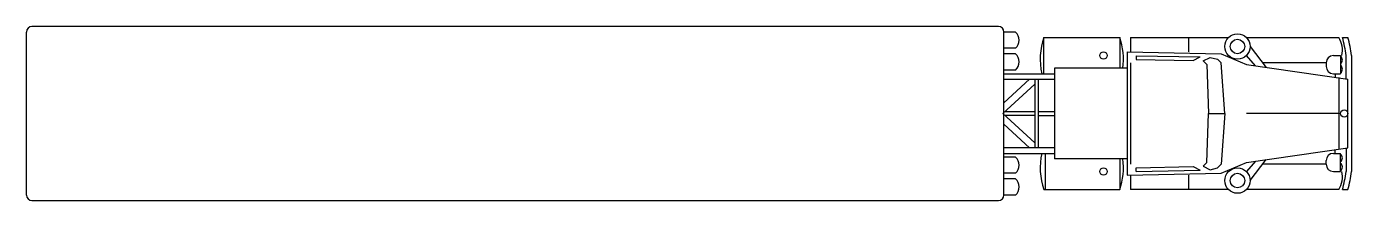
# Model space of a CAD drawing. Header units: millimetres. Extents: x -3131.6 to -3117, y 1940.4 to 1942.3.
import ezdxf

# ---------------------------------------------------------------- set-up
doc = ezdxf.new("R2010")
doc.units = ezdxf.units.MM
doc.header["$LTSCALE"] = 10
doc.layers.add('Veículos', color=2, linetype='Continuous')

msp = doc.modelspace()

# ---------------------------------------------------------------- linework, layer by layer
at = {"layer": 'Veículos'}
for p, q in [((-3120.907, 1942.304), (-3131.587, 1942.304)), ((-3131.647, 1940.444), (-3131.647, 1942.244)), ((-3120.847, 1940.444), (-3120.847, 1942.244)), ((-3120.719, 1942.244), (-3120.847, 1942.244)), ((-3120.407, 1941.784), (-3120.407, 1942.184)), ((-3120.407, 1942.184), (-3119.567, 1942.184)), ((-3119.567, 1942.184), (-3119.567, 1941.844)), ((-3119.447, 1942.184), (-3119.447, 1942.024)), ((-3119.447, 1942.184), (-3118.365, 1942.184)), ((-3118.807, 1942.184), (-3118.807, 1942.024)), ((-3118.169, 1942.184), (-3117.147, 1942.184)), ((-3117.107, 1942.184), (-3117.047, 1942.184)), ((-3120.719, 1942.064), (-3120.847, 1942.064)), ((-3120.719, 1942.004), (-3120.847, 1942.004)), ((-3119.487, 1942.024), (-3119.487, 1940.664)), ((-3119.487, 1942.024), (-3118.447, 1942.004)), ((-3119.387, 1941.982), (-3119.387, 1941.942)), ((-3119.387, 1941.982), (-3118.678, 1941.969)), ((-3118.755, 1941.93), (-3118.678, 1941.969)), ((-3118.447, 1942.004), (-3118.167, 1941.884)), ((-3118.069, 1941.87), (-3118.167, 1941.984)), ((-3118.127, 1942.084), (-3117.949, 1941.853)), ((-3117.207, 1941.984), (-3117.127, 1941.984)), ((-3117.127, 1941.984), (-3117.127, 1941.784)), ((-3117.067, 1941.728), (-3117.067, 1941.984)), ((-3117.007, 1941.984), (-3117.007, 1940.704)), ((-3120.719, 1941.824), (-3120.847, 1941.824)), ((-3119.487, 1941.844), (-3120.287, 1941.844)), ((-3120.287, 1941.844), (-3120.287, 1940.844)), ((-3119.447, 1941.904), (-3119.447, 1940.784)), ((-3119.387, 1941.942), (-3118.755, 1941.93)), ((-3118.647, 1941.924), (-3118.567, 1941.964)), ((-3118.647, 1941.924), (-3118.607, 1941.884)), ((-3118.607, 1941.884), (-3118.587, 1941.344)), ((-3118.567, 1941.964), (-3118.487, 1941.944)), ((-3118.487, 1941.944), (-3118.447, 1941.904)), ((-3118.407, 1941.344), (-3118.447, 1941.904)), ((-3118.167, 1941.884), (-3117.047, 1941.724)), ((-3117.287, 1941.904), (-3117.987, 1941.904)), ((-3117.287, 1941.904), (-3117.287, 1941.864)), ((-3120.847, 1941.784), (-3120.287, 1941.784)), ((-3120.847, 1941.464), (-3120.566, 1941.724)), ((-3120.847, 1941.724), (-3120.287, 1941.724)), ((-3120.507, 1941.724), (-3120.507, 1940.964)), ((-3120.467, 1940.964), (-3120.467, 1941.724)), ((-3117.207, 1941.784), (-3117.127, 1941.784)), ((-3117.187, 1941.784), (-3117.187, 1941.747)), ((-3117.147, 1941.741), (-3117.147, 1940.948)), ((-3117.047, 1940.964), (-3117.047, 1941.724)), ((-3120.858, 1941.344), (-3120.507, 1941.67)), ((-3120.507, 1941.019), (-3120.858, 1941.344)), ((-3120.507, 1941.364), (-3120.837, 1941.364)), ((-3120.507, 1941.324), (-3120.837, 1941.324)), ((-3120.287, 1941.364), (-3120.467, 1941.364)), ((-3120.467, 1941.324), (-3120.287, 1941.324)), ((-3118.607, 1940.804), (-3118.587, 1941.344)), ((-3118.587, 1941.344), (-3118.407, 1941.344)), ((-3118.587, 1941.344), (-3118.407, 1941.344)), ((-3118.407, 1941.344), (-3118.447, 1940.784)), ((-3117.147, 1941.344), (-3118.167, 1941.344)), ((-3120.566, 1940.964), (-3120.847, 1941.225)), ((-3120.287, 1940.964), (-3120.847, 1940.964)), ((-3118.167, 1940.804), (-3117.047, 1940.964)), ((-3117.187, 1940.904), (-3117.187, 1940.941)), ((-3117.067, 1940.961), (-3117.067, 1940.704)), ((-3120.847, 1940.904), (-3120.287, 1940.904)), ((-3120.719, 1940.864), (-3120.847, 1940.864)), ((-3120.387, 1940.504), (-3120.387, 1940.904)), ((-3119.487, 1940.844), (-3120.287, 1940.844)), ((-3119.567, 1940.844), (-3119.567, 1940.504)), ((-3118.647, 1940.764), (-3118.607, 1940.804)), ((-3118.447, 1940.684), (-3118.167, 1940.804)), ((-3118.069, 1940.818), (-3118.167, 1940.704)), ((-3118.127, 1940.604), (-3117.949, 1940.836)), ((-3117.287, 1940.784), (-3117.287, 1940.824)), ((-3117.207, 1940.904), (-3117.127, 1940.904)), ((-3117.127, 1940.704), (-3117.127, 1940.904)), ((-3120.719, 1940.684), (-3120.847, 1940.684)), ((-3119.487, 1940.664), (-3118.447, 1940.684)), ((-3119.447, 1940.664), (-3119.447, 1940.504)), ((-3119.387, 1940.746), (-3118.755, 1940.759)), ((-3119.387, 1940.706), (-3119.387, 1940.746)), ((-3119.387, 1940.706), (-3118.678, 1940.72)), ((-3118.807, 1940.664), (-3118.807, 1940.504)), ((-3118.755, 1940.759), (-3118.678, 1940.72)), ((-3118.647, 1940.764), (-3118.567, 1940.724)), ((-3118.567, 1940.724), (-3118.487, 1940.744)), ((-3118.487, 1940.744), (-3118.447, 1940.784)), ((-3117.287, 1940.784), (-3117.987, 1940.784)), ((-3117.207, 1940.704), (-3117.127, 1940.704)), ((-3120.719, 1940.624), (-3120.847, 1940.624)), ((-3120.407, 1940.504), (-3119.567, 1940.504)), ((-3118.365, 1940.504), (-3119.447, 1940.504)), ((-3117.147, 1940.504), (-3118.169, 1940.504)), ((-3117.107, 1940.504), (-3117.047, 1940.504)), ((-3131.587, 1940.384), (-3120.907, 1940.384)), ((-3120.719, 1940.444), (-3120.847, 1940.444))]:
    msp.add_line(p, q, dxfattribs=at)
for centre, radius in [((-3118.267, 1942.084), 0.14), ((-3118.267, 1942.084), 0.08), ((-3119.747, 1941.984), 0.04), ((-3117.087, 1941.344), 0.04), ((-3119.747, 1940.704), 0.04), ((-3118.267, 1940.604), 0.14), ((-3118.267, 1940.604), 0.08)]:
    msp.add_circle(centre, radius, dxfattribs=at)
for centre, radius, start, end in [((-3131.587, 1942.244), 0.06, 90, 180), ((-3120.907, 1942.244), 0.06, 0, 90), ((-3120.8, 1942.154), 0.121, 312.075, 47.925), ((-3119.707, 1941.944), 0.74, 161.0754, 192.4869), ((-3120.267, 1941.944), 0.74, 352.2336, 18.9246), ((-3117.372, 1942.044), 0.265, 346.9139, 31.8908), ((-3118.337, 1941.834), 1.279, 6.736, 15.8839), ((-3118.277, 1941.834), 1.279, 6.736, 15.8839), ((-3120.8, 1941.914), 0.121, 312.075, 47.925), ((-3117.207, 1941.904), 0.08, 90, 180), ((-3117.157, 1941.934), 0.05, 306.8699, 53.1301), ((-3117.207, 1941.864), 0.08, 180, 270), ((-3117.157, 1941.834), 0.05, 306.8699, 53.1301), ((-3120.8, 1940.774), 0.121, 312.075, 47.925), ((-3119.707, 1940.744), 0.74, 167.5131, 198.9246), ((-3120.267, 1940.744), 0.74, 341.0754, 7.7664), ((-3117.207, 1940.824), 0.08, 90, 180), ((-3117.157, 1940.854), 0.05, 306.8699, 53.1301), ((-3117.157, 1940.754), 0.05, 306.8699, 53.1301), ((-3117.207, 1940.784), 0.08, 180, 270), ((-3117.372, 1940.644), 0.265, 328.1092, 13.0861), ((-3118.337, 1940.854), 1.279, 344.1161, 353.264), ((-3118.277, 1940.854), 1.279, 344.1161, 353.264), ((-3120.8, 1940.534), 0.121, 312.075, 47.925), ((-3131.587, 1940.444), 0.06, 180, 270), ((-3120.907, 1940.444), 0.06, 270, 0)]:
    msp.add_arc(centre, radius, start, end, dxfattribs=at)

doc.saveas('drawing.dxf')
